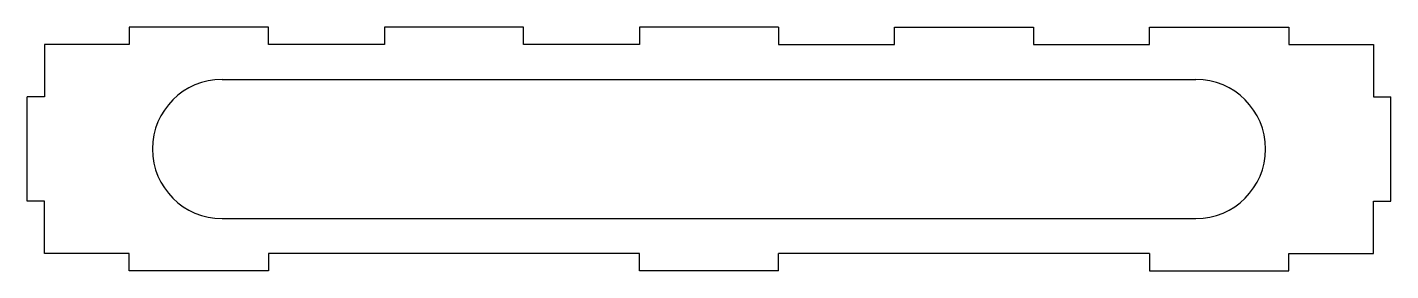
# Model space of a CAD drawing. Header units: millimetres. Extents: x -98 to 98, y -18 to 18.
import ezdxf

# ---------------------------------------------------------------- set-up
doc = ezdxf.new("R2010")
doc.units = ezdxf.units.MM

msp = doc.modelspace()

# ---------------------------------------------------------------- linework, layer by layer
at = {"color": 7, "linetype": 'Continuous', "lineweight": 25}
for p, q in [((-83.33, 17.5), (-83.33, 15)), ((-63.33, 17.5), (-83.33, 17.5)), ((-63.33, 15), (-63.33, 17.5)), ((-46.67, 17.5), (-46.67, 15)), ((-26.67, 17.5), (-46.67, 17.5)), ((-26.67, 15), (-26.67, 17.5)), ((-10, 17.5), (-10, 15)), ((10, 17.5), (-10, 17.5)), ((10, 17.5), (10, 15)), ((26.67, 15), (26.67, 17.5)), ((26.67, 17.5), (46.67, 17.5)), ((46.67, 17.5), (46.67, 15)), ((63.33, 15), (63.33, 17.5)), ((63.33, 17.5), (83.33, 17.5)), ((83.33, 17.5), (83.33, 15)), ((-95.5, 15), (-95.5, 7.5)), ((-83.33, 15), (-95.5, 15)), ((-46.67, 15), (-63.33, 15)), ((-10, 15), (-26.67, 15)), ((10, 15), (26.67, 15)), ((46.67, 15), (63.33, 15)), ((83.33, 15), (95.5, 15)), ((95.5, 15), (95.5, 7.5)), ((-70, 10), (70, 10)), ((-98, -7.5), (-98, 7.5)), ((-95.5, 7.5), (-98, 7.5)), ((95.5, 7.5), (98, 7.5)), ((98, -7.5), (98, 7.5)), ((-95.5, -7.5), (-98, -7.5)), ((-95.5, -15), (-95.5, -7.5)), ((95.5, -7.5), (98, -7.5)), ((95.5, -15), (95.5, -7.5)), ((-70, -10), (70, -10)), ((-83.33, -15), (-95.5, -15)), ((-83.33, -17.5), (-83.33, -15)), ((-10, -15), (-63.33, -15)), ((-63.33, -15), (-63.33, -17.5)), ((-10, -17.5), (-10, -15)), ((10, -17.5), (10, -15)), ((63.33, -15), (10, -15)), ((63.33, -15), (63.33, -17.5)), ((83.33, -15), (95.5, -15)), ((83.33, -17.5), (83.33, -15)), ((-63.33, -17.5), (-83.33, -17.5)), ((10, -17.5), (-10, -17.5)), ((63.33, -17.5), (83.33, -17.5))]:
    msp.add_line(p, q, dxfattribs=at)
for centre, start, end in [((-70, 0), 90, 270), ((70, 0), 270, 90)]:
    msp.add_arc(centre, 10, start, end, dxfattribs=at)

doc.saveas('drawing.dxf')
